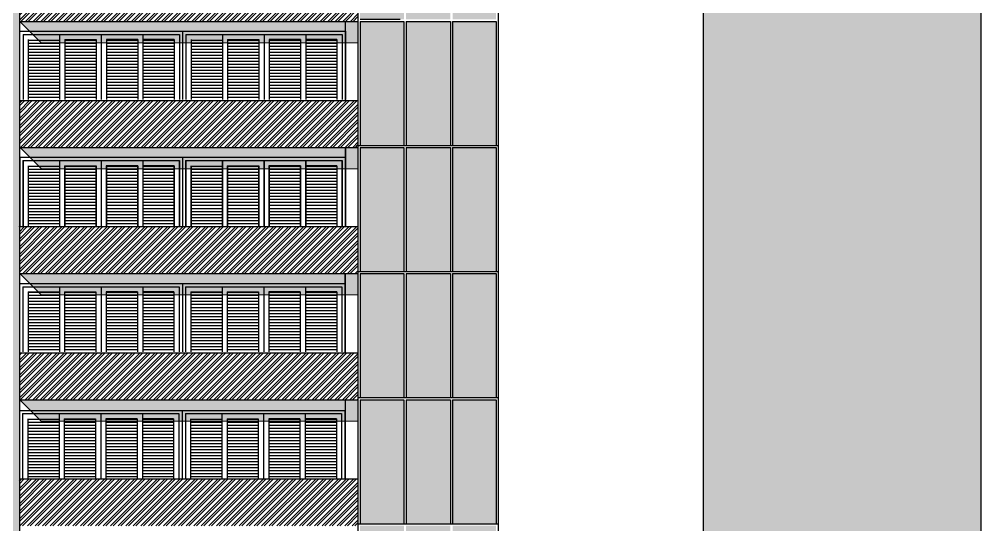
# Model space of a CAD drawing. Header units: millimetres. Extents: x 935 to 1399, y 512 to 900.
# Drawn here: x 956.97 to 979.48, y 657.11 to 668.94 of the extents above; entities that cross this region are included whole.
import ezdxf

# ---------------------------------------------------------------- set-up
doc = ezdxf.new("R2010")
doc.units = ezdxf.units.MM
doc.layers.add('HACHURAS', color=13, linetype='Continuous')
doc.layers.add('P4', color=4, linetype='Continuous')

msp = doc.modelspace()

# ---------------------------------------------------------------- hatches: boundary and pattern name
for color, points in [(254, [(979.47651, 690.0813), (950.47651, 690.0813), (950.47651, 648.23756), (956.97651, 648.23756), (956.97651, 681.88756), (956.97651, 683.58756), (967.94921, 683.58756), (967.94921, 681.88756), (972.97651, 681.88756), (972.97651, 648.23756), (979.47651, 648.23756)]), (253, [(964.90151, 668.88756), (956.98665, 668.88756), (957.48665, 668.38756), (964.90151, 668.38756)]), (253, [(964.90695, 665.93756), (956.99209, 665.93756), (957.49209, 665.43756), (964.90695, 665.43756)]), (253, [(964.90151, 662.98756), (956.98665, 662.98756), (957.48665, 662.48756), (964.90151, 662.48756)]), (253, [(964.90151, 660.03756), (956.98665, 660.03756), (957.48665, 659.53756), (964.90151, 659.53756)])]:
    msp.add_hatch(color=color).paths.add_polyline_path(points)
h = msp.add_hatch(color=254)
h.paths.add_polyline_path([(964.95151, 677.78756), (965.97612, 677.78756), (965.97612, 680.63756), (965.94151, 680.63756), (964.95151, 680.63756)])
h.paths.add_polyline_path([(967.06612, 680.63756), (966.02612, 680.63756), (966.02612, 677.78756), (967.06612, 677.78756)])
h.paths.add_polyline_path([(968.13482, 680.63756), (967.11612, 680.63756), (967.11612, 677.78756), (968.13482, 677.78756)])
h.paths.add_polyline_path([(968.13482, 677.73756), (967.11612, 677.73756), (967.11612, 674.83756), (968.13482, 674.83756)])
h.paths.add_polyline_path([(967.06612, 677.73756), (966.02612, 677.73756), (966.02612, 674.83756), (967.06612, 674.83756)])
h.paths.add_polyline_path([(965.97612, 677.73756), (965.94151, 677.73756), (964.95151, 677.73756), (964.95151, 674.88756), (964.95151, 674.83756), (965.97612, 674.83756)])
h.paths.add_polyline_path([(964.95151, 671.93756), (964.95151, 671.88756), (965.97612, 671.88756), (965.97612, 674.78756), (965.94151, 674.78756), (964.95151, 674.78756)])
h.paths.add_polyline_path([(967.06612, 674.78756), (966.02612, 674.78756), (966.02612, 671.88756), (967.06612, 671.88756)])
h.paths.add_polyline_path([(968.13482, 674.78756), (967.11612, 674.78756), (967.11612, 671.88756), (968.13482, 671.88756)])
h.paths.add_polyline_path([(967.11612, 668.93756), (968.13482, 668.93756), (968.13482, 671.83756), (967.11612, 671.83756)])
h.paths.add_polyline_path([(966.02612, 668.93756), (967.06612, 668.93756), (967.06612, 671.83756), (966.02612, 671.83756)])
h.paths.add_polyline_path([(965.97612, 671.83756), (965.94151, 671.83756), (964.95151, 671.83756), (964.95151, 668.98756), (964.95151, 668.93756), (965.89151, 668.93756), (965.97612, 668.93756)])
h.paths.add_polyline_path([(965.97612, 668.88756), (964.95151, 668.88756), (964.95151, 665.98756), (965.97612, 665.98756)])
h.paths.add_polyline_path([(967.06612, 668.88756), (966.02612, 668.88756), (966.02612, 665.98756), (967.06612, 665.98756)])
h.paths.add_polyline_path([(967.11612, 665.98756), (968.13482, 665.98756), (968.13482, 668.88756), (967.11612, 668.88756)])
h.paths.add_polyline_path([(968.13482, 665.93756), (967.11612, 665.93756), (967.11612, 663.03756), (968.13482, 663.03756)])
h.paths.add_polyline_path([(967.06612, 665.93756), (966.02612, 665.93756), (966.02612, 663.03756), (967.06612, 663.03756)])
h.paths.add_polyline_path([(965.97612, 665.93756), (964.95151, 665.93756), (964.95151, 663.03756), (965.97612, 663.03756)])
h.paths.add_polyline_path([(965.97612, 662.98756), (964.95151, 662.98756), (964.95151, 660.08756), (965.97612, 660.08756)])
h.paths.add_polyline_path([(967.06612, 662.98756), (966.02612, 662.98756), (966.02612, 660.08756), (967.06612, 660.08756)])
h.paths.add_polyline_path([(968.13482, 662.98756), (967.11612, 662.98756), (967.11612, 660.08756), (968.13482, 660.08756)])
h.paths.add_polyline_path([(967.11612, 657.13756), (968.13482, 657.13756), (968.13482, 660.03756), (967.11612, 660.03756)])
h.paths.add_polyline_path([(967.06612, 660.03756), (966.02612, 660.03756), (966.02612, 657.13756), (967.06612, 657.13756)])
h.paths.add_polyline_path([(964.95151, 657.13756), (965.97612, 657.13756), (965.97612, 660.03756), (964.95151, 660.03756)])
h.paths.add_polyline_path([(965.97612, 657.08756), (964.95151, 657.08756), (964.95151, 654.18756), (965.97612, 654.18756)])
h.paths.add_polyline_path([(967.06612, 657.08756), (966.02612, 657.08756), (966.02612, 654.18756), (967.06612, 654.18756)])
h.paths.add_polyline_path([(967.11612, 654.18756), (968.13482, 654.18756), (968.13482, 657.08756), (967.11612, 657.08756)])
h.paths.add_polyline_path([(967.11612, 651.23756), (968.13482, 651.23756), (968.13482, 654.13756), (967.11612, 654.13756)])
h.paths.add_polyline_path([(967.06612, 654.13756), (966.02612, 654.13756), (966.02612, 651.23756), (967.06612, 651.23756)])
h.paths.add_polyline_path([(965.97612, 654.13756), (964.95151, 654.13756), (964.95151, 651.23756), (965.97612, 651.23756)])
h.paths.add_polyline_path([(965.97612, 651.18756), (964.95151, 651.18756), (964.95151, 648.23756), (965.97612, 648.23756)])
h.paths.add_polyline_path([(967.06612, 651.18756), (966.02612, 651.18756), (966.02612, 648.23756), (967.06612, 648.23756)])
h.paths.add_polyline_path([(967.11612, 651.18756), (967.11612, 648.23756), (968.13482, 648.23756), (968.13482, 651.18756)])
h = msp.add_hatch()
h.set_pattern_fill('STEEL', color=6, style=0)
h.set_pattern_definition([(45, (1566.02895, 455.18879), (-0.088388348, 0.088388348), []), (45, (1566.02895, 455.25129), (-0.088388348, 0.088388348), [])])
h.paths.add_polyline_path([(956.97651, 675.88756), (956.97651, 674.78756), (964.90151, 674.78756), (964.90151, 675.88756)])
h.paths.add_polyline_path([(964.90151, 671.83756), (964.90151, 672.93756), (956.97651, 672.93756), (956.97651, 671.83756)])
h.paths.add_polyline_path([(964.90151, 668.88756), (964.90151, 669.98756), (956.97651, 669.98756), (956.97651, 668.88756)])
h.paths.add_polyline_path([(964.90151, 665.93756), (964.90151, 667.03756), (956.97651, 667.03756), (956.97651, 665.93756)])
h.paths.add_polyline_path([(956.97651, 664.08756), (956.97651, 662.98756), (964.90151, 662.98756), (964.90151, 664.08756)])
h.paths.add_polyline_path([(964.90151, 660.03756), (964.90151, 661.13756), (956.97651, 661.13756), (956.97651, 660.03756)])
h.paths.add_polyline_path([(956.97651, 658.18756), (956.97651, 657.08756), (964.90151, 657.08756), (964.90151, 658.18756)])
h.paths.add_polyline_path([(956.97651, 655.23756), (956.97651, 654.13756), (964.90151, 654.13756), (964.90151, 655.23756)])
h.paths.add_polyline_path([(956.97651, 652.28756), (956.97651, 651.18756), (964.90151, 651.18756), (964.90151, 652.28756)])
at = {"layer": 'HACHURAS'}
h = msp.add_hatch(dxfattribs=at)
h.set_pattern_fill('ANSI31,_O', color=1, scale=0.563773, angle=135)
h.set_pattern_definition([(180, (1144.826145, 681.9108), (-1e-17, -0.070471577), [])])
h.paths.add_polyline_path([(957.91787, 668.45984), (957.18649, 668.45984), (957.18649, 667.05803), (957.91787, 667.05803)])
h.paths.add_polyline_path([(958.77114, 668.45984), (958.03976, 668.45984), (958.03976, 667.05803), (958.77114, 667.05803)])
h.paths.add_polyline_path([(959.74632, 668.45984), (959.01494, 668.45984), (959.01494, 667.05803), (959.74632, 667.05803)])
h.paths.add_polyline_path([(960.5996, 668.45984), (959.86821, 668.45984), (959.86821, 667.05803), (960.5996, 667.05803)])
h = msp.add_hatch(dxfattribs=at)
h.set_pattern_fill('ANSI31,_O', color=1, scale=0.563773, angle=135)
h.set_pattern_definition([(180, (1144.826145, 681.9108), (-1e-17, -0.070471577), [])])
h.paths.add_polyline_path([(957.91787, 668.45984), (957.18649, 668.45984), (957.18649, 667.05803), (957.91787, 667.05803)])
h.paths.add_polyline_path([(958.77114, 668.45984), (958.03976, 668.45984), (958.03976, 667.05803), (958.77114, 667.05803)])
h.paths.add_polyline_path([(959.74632, 668.45984), (959.01494, 668.45984), (959.01494, 667.05803), (959.74632, 667.05803)])
h.paths.add_polyline_path([(960.5996, 668.45984), (959.86821, 668.45984), (959.86821, 667.05803), (960.5996, 667.05803)])
h = msp.add_hatch(dxfattribs=at)
h.set_pattern_fill('ANSI31,_O', color=1, scale=0.563773, angle=135)
h.set_pattern_definition([(180, (1148.63542, 681.9108), (-1e-17, -0.070471577), [])])
h.paths.add_polyline_path([(961.72714, 668.45984), (960.99576, 668.45984), (960.99576, 667.05803), (961.72714, 667.05803)])
h.paths.add_polyline_path([(962.58042, 668.45984), (961.84904, 668.45984), (961.84904, 667.05803), (962.58042, 667.05803)])
h.paths.add_polyline_path([(963.55559, 668.45984), (962.82421, 668.45984), (962.82421, 667.05803), (963.55559, 667.05803)])
h.paths.add_polyline_path([(964.40887, 668.45984), (963.67749, 668.45984), (963.67749, 667.05803), (964.40887, 667.05803)])
h = msp.add_hatch(dxfattribs=at)
h.set_pattern_fill('ANSI31,_O', color=1, scale=0.563773, angle=135)
h.set_pattern_definition([(180, (1148.63542, 681.9108), (-1e-17, -0.070471577), [])])
h.paths.add_polyline_path([(961.72714, 668.45984), (960.99576, 668.45984), (960.99576, 667.05803), (961.72714, 667.05803)])
h.paths.add_polyline_path([(962.58042, 668.45984), (961.84904, 668.45984), (961.84904, 667.05803), (962.58042, 667.05803)])
h.paths.add_polyline_path([(963.55559, 668.45984), (962.82421, 668.45984), (962.82421, 667.05803), (963.55559, 667.05803)])
h.paths.add_polyline_path([(964.40887, 668.45984), (963.67749, 668.45984), (963.67749, 667.05803), (964.40887, 667.05803)])
h = msp.add_hatch(dxfattribs=at)
h.set_pattern_fill('ANSI31,_O', color=1, scale=0.563773, angle=135)
h.set_pattern_definition([(180, (1144.820705, 678.9608), (-1e-17, -0.070471577), [])])
h.paths.add_polyline_path([(957.91243, 665.50984), (957.18105, 665.50984), (957.18105, 664.10803), (957.91243, 664.10803)])
h.paths.add_polyline_path([(958.7657, 665.50984), (958.03432, 665.50984), (958.03432, 664.10803), (958.7657, 664.10803)])
h.paths.add_polyline_path([(959.74088, 665.50984), (959.0095, 665.50984), (959.0095, 664.10803), (959.74088, 664.10803)])
h.paths.add_polyline_path([(960.59416, 665.50984), (959.86278, 665.50984), (959.86278, 664.10803), (960.59416, 664.10803)])
h = msp.add_hatch(dxfattribs=at)
h.set_pattern_fill('ANSI31,_O', color=1, scale=0.563773, angle=135)
h.set_pattern_definition([(180, (1144.820705, 678.9608), (-1e-17, -0.070471577), [])])
h.paths.add_polyline_path([(957.91243, 665.50984), (957.18105, 665.50984), (957.18105, 664.10803), (957.91243, 664.10803)])
h.paths.add_polyline_path([(958.7657, 665.50984), (958.03432, 665.50984), (958.03432, 664.10803), (958.7657, 664.10803)])
h.paths.add_polyline_path([(959.74088, 665.50984), (959.0095, 665.50984), (959.0095, 664.10803), (959.74088, 664.10803)])
h.paths.add_polyline_path([(960.59416, 665.50984), (959.86278, 665.50984), (959.86278, 664.10803), (960.59416, 664.10803)])
h = msp.add_hatch(dxfattribs=at)
h.set_pattern_fill('ANSI31,_O', color=1, scale=0.563773, angle=135)
h.set_pattern_definition([(180, (1144.826145, 678.9608), (-1e-17, -0.070471577), [])])
h.paths.add_polyline_path([(957.91787, 665.50984), (957.18649, 665.50984), (957.18649, 664.10803), (957.91787, 664.10803)])
h.paths.add_polyline_path([(958.77114, 665.50984), (958.03976, 665.50984), (958.03976, 664.10803), (958.77114, 664.10803)])
h.paths.add_polyline_path([(959.74632, 665.50984), (959.01494, 665.50984), (959.01494, 664.10803), (959.74632, 664.10803)])
h.paths.add_polyline_path([(960.5996, 665.50984), (959.86821, 665.50984), (959.86821, 664.10803), (960.5996, 664.10803)])
h = msp.add_hatch(dxfattribs=at)
h.set_pattern_fill('ANSI31,_O', color=1, scale=0.563773, angle=135)
h.set_pattern_definition([(180, (1148.62998, 678.9608), (-1e-17, -0.070471577), [])])
h.paths.add_polyline_path([(961.7217, 665.50984), (960.99032, 665.50984), (960.99032, 664.10803), (961.7217, 664.10803)])
h.paths.add_polyline_path([(962.57498, 665.50984), (961.8436, 665.50984), (961.8436, 664.10803), (962.57498, 664.10803)])
h.paths.add_polyline_path([(963.55015, 665.50984), (962.81877, 665.50984), (962.81877, 664.10803), (963.55015, 664.10803)])
h.paths.add_polyline_path([(964.40343, 665.50984), (963.67205, 665.50984), (963.67205, 664.10803), (964.40343, 664.10803)])
h = msp.add_hatch(dxfattribs=at)
h.set_pattern_fill('ANSI31,_O', color=1, scale=0.563773, angle=135)
h.set_pattern_definition([(180, (1148.62998, 678.9608), (-1e-17, -0.070471577), [])])
h.paths.add_polyline_path([(961.7217, 665.50984), (960.99032, 665.50984), (960.99032, 664.10803), (961.7217, 664.10803)])
h.paths.add_polyline_path([(962.57498, 665.50984), (961.8436, 665.50984), (961.8436, 664.10803), (962.57498, 664.10803)])
h.paths.add_polyline_path([(963.55015, 665.50984), (962.81877, 665.50984), (962.81877, 664.10803), (963.55015, 664.10803)])
h.paths.add_polyline_path([(964.40343, 665.50984), (963.67205, 665.50984), (963.67205, 664.10803), (964.40343, 664.10803)])
h = msp.add_hatch(dxfattribs=at)
h.set_pattern_fill('ANSI31,_O', color=1, scale=0.563773, angle=135)
h.set_pattern_definition([(180, (1148.63542, 678.9608), (-1e-17, -0.070471577), [])])
h.paths.add_polyline_path([(961.72714, 665.50984), (960.99576, 665.50984), (960.99576, 664.10803), (961.72714, 664.10803)])
h.paths.add_polyline_path([(962.58042, 665.50984), (961.84904, 665.50984), (961.84904, 664.10803), (962.58042, 664.10803)])
h.paths.add_polyline_path([(963.55559, 665.50984), (962.82421, 665.50984), (962.82421, 664.10803), (963.55559, 664.10803)])
h.paths.add_polyline_path([(964.40887, 665.50984), (963.67749, 665.50984), (963.67749, 664.10803), (964.40887, 664.10803)])
h = msp.add_hatch(dxfattribs=at)
h.set_pattern_fill('ANSI31,_O', color=1, scale=0.563773, angle=135)
h.set_pattern_definition([(180, (1144.820705, 676.0108), (-1e-17, -0.070471577), [])])
h.paths.add_polyline_path([(957.91243, 662.55984), (957.18105, 662.55984), (957.18105, 661.15803), (957.91243, 661.15803)])
h.paths.add_polyline_path([(958.7657, 662.55984), (958.03432, 662.55984), (958.03432, 661.15803), (958.7657, 661.15803)])
h.paths.add_polyline_path([(959.74088, 662.55984), (959.0095, 662.55984), (959.0095, 661.15803), (959.74088, 661.15803)])
h.paths.add_polyline_path([(960.59416, 662.55984), (959.86278, 662.55984), (959.86278, 661.15803), (960.59416, 661.15803)])
h = msp.add_hatch(dxfattribs=at)
h.set_pattern_fill('ANSI31,_O', color=1, scale=0.563773, angle=135)
h.set_pattern_definition([(180, (1148.62998, 676.0108), (-1e-17, -0.070471577), [])])
h.paths.add_polyline_path([(961.7217, 662.55984), (960.99032, 662.55984), (960.99032, 661.15803), (961.7217, 661.15803)])
h.paths.add_polyline_path([(962.57498, 662.55984), (961.8436, 662.55984), (961.8436, 661.15803), (962.57498, 661.15803)])
h.paths.add_polyline_path([(963.55015, 662.55984), (962.81877, 662.55984), (962.81877, 661.15803), (963.55015, 661.15803)])
h.paths.add_polyline_path([(964.40343, 662.55984), (963.67205, 662.55984), (963.67205, 661.15803), (964.40343, 661.15803)])
h = msp.add_hatch(dxfattribs=at)
h.set_pattern_fill('ANSI31,_O', color=1, scale=0.563773, angle=135)
h.set_pattern_definition([(180, (1144.814254, 673.04033), (-1e-17, -0.070471577), [])])
h.paths.add_polyline_path([(957.90598, 659.58937), (957.1746, 659.58937), (957.1746, 658.18756), (957.90598, 658.18756)])
h.paths.add_polyline_path([(958.75925, 659.58937), (958.02787, 659.58937), (958.02787, 658.18756), (958.75925, 658.18756)])
h.paths.add_polyline_path([(959.73443, 659.58937), (959.00305, 659.58937), (959.00305, 658.18756), (959.73443, 658.18756)])
h.paths.add_polyline_path([(960.58771, 659.58937), (959.85632, 659.58937), (959.85632, 658.18756), (960.58771, 658.18756)])
h = msp.add_hatch(dxfattribs=at)
h.set_pattern_fill('ANSI31,_O', color=1, scale=0.563773, angle=135)
h.set_pattern_definition([(180, (1148.62353, 673.04033), (-1e-17, -0.070471577), [])])
h.paths.add_polyline_path([(961.71525, 659.58937), (960.98387, 659.58937), (960.98387, 658.18756), (961.71525, 658.18756)])
h.paths.add_polyline_path([(962.56853, 659.58937), (961.83715, 659.58937), (961.83715, 658.18756), (962.56853, 658.18756)])
h.paths.add_polyline_path([(963.5437, 659.58937), (962.81232, 659.58937), (962.81232, 658.18756), (963.5437, 658.18756)])
h.paths.add_polyline_path([(964.39698, 659.58937), (963.6656, 659.58937), (963.6656, 658.18756), (964.39698, 658.18756)])

# ---------------------------------------------------------------- linework, layer by layer
at = {"color": 254}
msp.add_line((979.47651, 690.0813), (979.47651, 645.73756), dxfattribs=at)
at = {"color": 3}
for p, q in [((956.97651, 681.88756), (956.97651, 648.23756)), ((972.97651, 681.88756), (972.97651, 648.23756)), ((972.97651, 681.88756), (972.97651, 648.23756)), ((972.97651, 681.88756), (972.97651, 648.23756)), ((972.97651, 681.88756), (972.97651, 648.23756)), ((956.97651, 665.93756), (956.97651, 664.08756)), ((956.98195, 665.93756), (956.98195, 664.08756)), ((956.98195, 665.93756), (956.98195, 664.08756)), ((956.98195, 665.93756), (956.98195, 664.08756)), ((956.97651, 660.03756), (956.97651, 658.18756))]:
    msp.add_line(p, q, dxfattribs=at)
at = {"color": 6}
for p, q in [((964.90151, 680.68756), (964.90151, 648.23756)), ((956.97651, 669.98756), (956.97651, 668.88756)), ((956.97651, 669.98756), (956.97651, 668.88756)), ((956.97651, 668.88756), (964.90151, 668.88756)), ((964.60151, 668.88756), (964.60151, 667.03756)), ((956.97651, 667.03756), (956.97651, 665.93756)), ((956.97651, 667.03756), (964.90151, 667.03756)), ((956.97651, 667.03756), (956.97651, 665.93756)), ((956.98195, 667.03756), (956.98195, 665.93756)), ((956.98195, 667.03756), (956.98195, 665.93756)), ((956.98195, 667.03756), (956.98195, 665.93756)), ((956.98195, 667.03756), (956.98195, 665.93756)), ((956.97651, 665.93756), (964.90151, 665.93756)), ((964.60151, 665.93756), (964.60151, 664.08756)), ((964.60695, 665.93756), (964.60695, 664.08756)), ((964.60695, 665.93756), (964.60695, 664.08756)), ((956.97651, 664.08756), (956.97651, 662.98756)), ((956.97651, 664.08756), (964.90151, 664.08756)), ((956.97651, 664.08756), (956.97651, 662.98756)), ((956.97651, 664.08756), (956.97651, 662.98756)), ((956.97651, 664.08756), (956.97651, 662.98756)), ((956.97651, 664.08756), (956.97651, 662.98756)), ((956.97651, 664.08756), (956.97651, 662.98756)), ((956.97651, 662.98756), (964.90151, 662.98756)), ((964.59607, 662.98756), (964.59607, 661.13756)), ((964.60151, 662.98756), (964.60151, 661.13756)), ((964.60151, 662.98756), (964.60151, 661.13756)), ((964.60151, 662.98756), (964.60151, 661.13756)), ((956.97651, 661.13756), (956.97651, 660.03756)), ((956.97651, 661.13756), (964.90151, 661.13756)), ((956.97651, 661.13756), (956.97651, 660.03756)), ((956.97651, 660.03756), (964.90151, 660.03756)), ((964.60151, 660.03756), (964.60151, 658.18756)), ((956.97651, 658.18756), (956.97651, 657.08756)), ((956.97651, 658.18756), (964.90151, 658.18756)), ((956.97651, 658.18756), (956.97651, 657.08756))]:
    msp.add_line(p, q, dxfattribs=at)
at = {"color": 1}
for p, q in [((968.18482, 680.68756), (968.18482, 651.18756)), ((964.95151, 668.93756), (965.89151, 668.93756)), ((964.95151, 668.88756), (965.97612, 668.88756)), ((964.95151, 668.88756), (964.95151, 665.98756)), ((965.97612, 668.88756), (965.97612, 665.98756)), ((966.02612, 668.88756), (966.02612, 665.98756)), ((966.02612, 668.88756), (967.06612, 668.88756)), ((967.06612, 668.88756), (967.06612, 665.98756)), ((967.11612, 668.88756), (967.11612, 665.98756)), ((967.11612, 668.88756), (968.13482, 668.88756)), ((968.13482, 668.88756), (968.13482, 665.98756)), ((956.97651, 665.93756), (956.97651, 664.08756)), ((956.98195, 665.93756), (956.98195, 664.08756)), ((964.90151, 665.98756), (968.18482, 665.98756)), ((964.95151, 665.93756), (965.97612, 665.93756)), ((964.95151, 665.93756), (964.95151, 663.03756)), ((965.97612, 665.93756), (965.97612, 663.03756)), ((966.02612, 665.93756), (967.06612, 665.93756)), ((966.02612, 665.93756), (966.02612, 663.03756)), ((967.06612, 665.93756), (967.06612, 663.03756)), ((967.11612, 665.93756), (968.13482, 665.93756)), ((967.11612, 665.93756), (967.11612, 663.03756)), ((968.13482, 665.93756), (968.13482, 663.03756)), ((956.97651, 662.98756), (956.97651, 661.13756)), ((956.97651, 662.98756), (956.97651, 661.13756)), ((956.97651, 662.98756), (956.97651, 661.13756)), ((956.97651, 662.98756), (956.97651, 661.13756)), ((956.97651, 662.98756), (956.97651, 661.13756)), ((956.97651, 662.98756), (956.97651, 661.13756)), ((964.90151, 663.03756), (968.18482, 663.03756)), ((964.95151, 662.98756), (965.97612, 662.98756)), ((964.95151, 662.98756), (964.95151, 660.08756)), ((965.97612, 662.98756), (965.97612, 660.08756)), ((966.02612, 662.98756), (967.06612, 662.98756)), ((966.02612, 662.98756), (966.02612, 660.08756)), ((967.06612, 662.98756), (967.06612, 660.08756)), ((967.11612, 662.98756), (968.13482, 662.98756)), ((967.11612, 662.98756), (967.11612, 660.08756)), ((968.13482, 662.98756), (968.13482, 660.08756)), ((957.18105, 662.55984), (957.91243, 662.55984)), ((960.99032, 662.55984), (961.7217, 662.55984)), ((956.97651, 660.03756), (956.97651, 658.18756)), ((964.90151, 660.08756), (968.18482, 660.08756)), ((964.95151, 660.03756), (965.97612, 660.03756)), ((964.95151, 660.03756), (964.95151, 657.13756)), ((965.97612, 660.03756), (965.97612, 657.13756)), ((966.02612, 660.03756), (967.06612, 660.03756)), ((966.02612, 660.03756), (966.02612, 657.13756)), ((967.06612, 660.03756), (967.06612, 657.13756)), ((967.11612, 660.03756), (968.13482, 660.03756)), ((967.11612, 660.03756), (967.11612, 657.13756)), ((968.13482, 660.03756), (968.13482, 657.13756)), ((964.90151, 657.13756), (968.18482, 657.13756))]:
    msp.add_line(p, q, dxfattribs=at)
at = {"color": 253, "lineweight": 0}
for p, q in [((956.98665, 668.88756), (957.48665, 668.38756)), ((957.48665, 668.38756), (964.90151, 668.38756)), ((956.99209, 665.93756), (957.49209, 665.43756)), ((957.49209, 665.43756), (964.90695, 665.43756)), ((956.98665, 662.98756), (957.48665, 662.48756)), ((957.48665, 662.48756), (964.90151, 662.48756)), ((956.98665, 660.03756), (957.48665, 659.53756)), ((957.48665, 659.53756), (964.90151, 659.53756))]:
    msp.add_line(p, q, dxfattribs=at)
at = {"layer": 'HACHURAS', "color": 1}
for p, q in [((956.97651, 668.88756), (956.97651, 667.03756)), ((956.98296, 665.70793), (956.98296, 664.10803)), ((957.05915, 665.63174), (957.05915, 664.10803))]:
    msp.add_line(p, q, dxfattribs=at)
at = {"layer": 'P4', "color": 1}
for p, q in [((956.9884, 668.65793), (960.79768, 668.65793)), ((956.9884, 668.65793), (960.79768, 668.65793)), ((957.06459, 668.58174), (957.06459, 667.05803)), ((957.06459, 668.58174), (960.72149, 668.58174)), ((957.06459, 668.58174), (957.06459, 667.05803)), ((957.06459, 668.58174), (960.72149, 668.58174)), ((957.91787, 668.58174), (957.91787, 667.05803)), ((957.91787, 668.58174), (957.91787, 667.05803)), ((958.89304, 668.58174), (958.89304, 667.05803)), ((958.89304, 668.58174), (958.89304, 667.05803)), ((959.86821, 668.58174), (959.86821, 667.05803)), ((959.86821, 668.58174), (959.86821, 667.05803)), ((960.72149, 668.58174), (960.72149, 667.05803)), ((960.72149, 668.58174), (960.72149, 667.05803)), ((960.79768, 668.65793), (960.79768, 667.05803)), ((960.79768, 668.65793), (960.79768, 667.05803)), ((960.79768, 668.65793), (964.60695, 668.65793)), ((960.79768, 668.65793), (960.79768, 667.05803)), ((960.79768, 668.65793), (960.79768, 667.05803)), ((960.79768, 668.65793), (964.60695, 668.65793)), ((960.87386, 668.58174), (960.87386, 667.05803)), ((960.87386, 668.58174), (964.53077, 668.58174)), ((960.87386, 668.58174), (960.87386, 667.05803)), ((960.87386, 668.58174), (964.53077, 668.58174)), ((961.72714, 668.58174), (961.72714, 667.05803)), ((961.72714, 668.58174), (961.72714, 667.05803)), ((962.70232, 668.58174), (962.70232, 667.05803)), ((962.70232, 668.58174), (962.70232, 667.05803)), ((963.67749, 668.58174), (963.67749, 667.05803)), ((963.67749, 668.58174), (963.67749, 667.05803)), ((964.53077, 668.58174), (964.53077, 667.05803)), ((964.53077, 668.58174), (964.53077, 667.05803)), ((964.60695, 668.65793), (964.60695, 667.05803)), ((964.60695, 668.65793), (964.60695, 667.05803)), ((957.18649, 668.45984), (957.18649, 667.05803)), ((957.18649, 668.45984), (957.18649, 667.05803)), ((958.03976, 668.45984), (958.03976, 667.05803)), ((958.03976, 668.45984), (958.77114, 668.45984)), ((958.03976, 668.45984), (958.03976, 667.05803)), ((958.03976, 668.45984), (958.77114, 668.45984)), ((958.77114, 668.45984), (958.77114, 667.05803)), ((958.77114, 668.45984), (958.77114, 667.05803)), ((959.01494, 668.45984), (959.01494, 667.05803)), ((959.74632, 668.45984), (959.01494, 668.45984)), ((959.01494, 668.45984), (959.01494, 667.05803)), ((959.74632, 668.45984), (959.01494, 668.45984)), ((959.74632, 668.45984), (959.74632, 667.05803)), ((959.74632, 668.45984), (959.74632, 667.05803)), ((960.5996, 668.45984), (959.86821, 668.45984)), ((960.5996, 668.45984), (959.86821, 668.45984)), ((960.5996, 668.45984), (960.5996, 667.05803)), ((960.5996, 668.45984), (960.5996, 667.05803)), ((960.99576, 668.45984), (960.99576, 667.05803)), ((960.99576, 668.45984), (960.99576, 667.05803)), ((961.84904, 668.45984), (961.84904, 667.05803)), ((961.84904, 668.45984), (962.58042, 668.45984)), ((961.84904, 668.45984), (961.84904, 667.05803)), ((961.84904, 668.45984), (962.58042, 668.45984)), ((962.58042, 668.45984), (962.58042, 667.05803)), ((962.58042, 668.45984), (962.58042, 667.05803)), ((962.82421, 668.45984), (962.82421, 667.05803)), ((963.55559, 668.45984), (962.82421, 668.45984)), ((962.82421, 668.45984), (962.82421, 667.05803)), ((963.55559, 668.45984), (962.82421, 668.45984)), ((963.55559, 668.45984), (963.55559, 667.05803)), ((963.55559, 668.45984), (963.55559, 667.05803)), ((964.40887, 668.45984), (963.67749, 668.45984)), ((964.40887, 668.45984), (963.67749, 668.45984)), ((964.40887, 668.45984), (964.40887, 667.05803)), ((964.40887, 668.45984), (964.40887, 667.05803)), ((956.98296, 665.70793), (956.98296, 664.10803)), ((956.98296, 665.70793), (960.79224, 665.70793)), ((956.98296, 665.70793), (960.79224, 665.70793)), ((956.9884, 665.70793), (956.9884, 664.10803)), ((956.9884, 665.70793), (960.79768, 665.70793)), ((957.05915, 665.63174), (957.05915, 664.10803)), ((957.05915, 665.63174), (960.71605, 665.63174)), ((957.05915, 665.63174), (960.71605, 665.63174)), ((957.06459, 665.63174), (957.06459, 664.10803)), ((957.06459, 665.63174), (960.72149, 665.63174)), ((957.91243, 665.63174), (957.91243, 664.10803)), ((957.91243, 665.63174), (957.91243, 664.10803)), ((957.91787, 665.63174), (957.91787, 664.10803)), ((958.8876, 665.63174), (958.8876, 664.10803)), ((958.8876, 665.63174), (958.8876, 664.10803)), ((958.89304, 665.63174), (958.89304, 664.10803)), ((959.86278, 665.63174), (959.86278, 664.10803)), ((959.86278, 665.63174), (959.86278, 664.10803)), ((959.86821, 665.63174), (959.86821, 664.10803)), ((960.71605, 665.63174), (960.71605, 664.10803)), ((960.71605, 665.63174), (960.71605, 664.10803)), ((960.72149, 665.63174), (960.72149, 664.10803)), ((960.79224, 665.70793), (960.79224, 664.10803)), ((960.79224, 665.70793), (960.79224, 664.10803)), ((960.79224, 665.70793), (964.60151, 665.70793)), ((960.79224, 665.70793), (960.79224, 664.10803)), ((960.79224, 665.70793), (960.79224, 664.10803)), ((960.79224, 665.70793), (964.60151, 665.70793)), ((960.79768, 665.70793), (960.79768, 664.10803)), ((960.79768, 665.70793), (960.79768, 664.10803)), ((960.79768, 665.70793), (964.60695, 665.70793)), ((960.86842, 665.63174), (960.86842, 664.10803)), ((960.86842, 665.63174), (964.52533, 665.63174)), ((960.86842, 665.63174), (960.86842, 664.10803)), ((960.86842, 665.63174), (964.52533, 665.63174)), ((960.87386, 665.63174), (960.87386, 664.10803)), ((960.87386, 665.63174), (964.53077, 665.63174)), ((961.7217, 665.63174), (961.7217, 664.10803)), ((961.7217, 665.63174), (961.7217, 664.10803)), ((961.72714, 665.63174), (961.72714, 664.10803)), ((962.69688, 665.63174), (962.69688, 664.10803)), ((962.69688, 665.63174), (962.69688, 664.10803)), ((962.70232, 665.63174), (962.70232, 664.10803)), ((963.67205, 665.63174), (963.67205, 664.10803)), ((963.67205, 665.63174), (963.67205, 664.10803)), ((963.67749, 665.63174), (963.67749, 664.10803)), ((964.52533, 665.63174), (964.52533, 664.10803)), ((964.52533, 665.63174), (964.52533, 664.10803)), ((964.53077, 665.63174), (964.53077, 664.10803)), ((964.60151, 665.70793), (964.60151, 664.10803)), ((964.60151, 665.70793), (964.60151, 664.10803)), ((964.60695, 665.70793), (964.60695, 664.10803)), ((957.18105, 665.50984), (957.18105, 664.10803)), ((957.18105, 665.50984), (957.18105, 664.10803)), ((957.18649, 665.50984), (957.18649, 664.10803)), ((958.03432, 665.50984), (958.03432, 664.10803)), ((958.03432, 665.50984), (958.7657, 665.50984)), ((958.03432, 665.50984), (958.03432, 664.10803)), ((958.03432, 665.50984), (958.7657, 665.50984)), ((958.03976, 665.50984), (958.03976, 664.10803)), ((958.03976, 665.50984), (958.77114, 665.50984)), ((958.7657, 665.50984), (958.7657, 664.10803)), ((958.7657, 665.50984), (958.7657, 664.10803)), ((958.77114, 665.50984), (958.77114, 664.10803)), ((959.0095, 665.50984), (959.0095, 664.10803)), ((959.74088, 665.50984), (959.0095, 665.50984)), ((959.0095, 665.50984), (959.0095, 664.10803)), ((959.74088, 665.50984), (959.0095, 665.50984)), ((959.01494, 665.50984), (959.01494, 664.10803)), ((959.74632, 665.50984), (959.01494, 665.50984)), ((959.74088, 665.50984), (959.74088, 664.10803)), ((959.74088, 665.50984), (959.74088, 664.10803)), ((959.74632, 665.50984), (959.74632, 664.10803)), ((960.59416, 665.50984), (959.86278, 665.50984)), ((960.59416, 665.50984), (959.86278, 665.50984)), ((960.5996, 665.50984), (959.86821, 665.50984)), ((960.59416, 665.50984), (960.59416, 664.10803)), ((960.59416, 665.50984), (960.59416, 664.10803)), ((960.5996, 665.50984), (960.5996, 664.10803)), ((960.99032, 665.50984), (960.99032, 664.10803)), ((960.99032, 665.50984), (960.99032, 664.10803)), ((960.99576, 665.50984), (960.99576, 664.10803)), ((961.8436, 665.50984), (961.8436, 664.10803)), ((961.8436, 665.50984), (962.57498, 665.50984)), ((961.8436, 665.50984), (961.8436, 664.10803)), ((961.8436, 665.50984), (962.57498, 665.50984)), ((961.84904, 665.50984), (961.84904, 664.10803)), ((961.84904, 665.50984), (962.58042, 665.50984)), ((962.57498, 665.50984), (962.57498, 664.10803)), ((962.57498, 665.50984), (962.57498, 664.10803)), ((962.58042, 665.50984), (962.58042, 664.10803)), ((962.81877, 665.50984), (962.81877, 664.10803)), ((963.55015, 665.50984), (962.81877, 665.50984)), ((962.81877, 665.50984), (962.81877, 664.10803)), ((963.55015, 665.50984), (962.81877, 665.50984)), ((962.82421, 665.50984), (962.82421, 664.10803)), ((963.55559, 665.50984), (962.82421, 665.50984)), ((963.55015, 665.50984), (963.55015, 664.10803)), ((963.55015, 665.50984), (963.55015, 664.10803)), ((963.55559, 665.50984), (963.55559, 664.10803)), ((964.40343, 665.50984), (963.67205, 665.50984)), ((964.40343, 665.50984), (963.67205, 665.50984)), ((964.40887, 665.50984), (963.67749, 665.50984)), ((964.40343, 665.50984), (964.40343, 664.10803)), ((964.40343, 665.50984), (964.40343, 664.10803)), ((964.40887, 665.50984), (964.40887, 664.10803)), ((956.98296, 662.75793), (956.98296, 661.15803)), ((956.98296, 662.75793), (960.79224, 662.75793)), ((960.79224, 662.75793), (960.79224, 661.15803)), ((960.79224, 662.75793), (960.79224, 661.15803)), ((960.79224, 662.75793), (964.60151, 662.75793)), ((964.60151, 662.75793), (964.60151, 661.15803)), ((957.05915, 662.68174), (957.05915, 661.15803)), ((957.05915, 662.68174), (960.71605, 662.68174)), ((957.18105, 662.55984), (957.18105, 661.15803)), ((957.91243, 662.68174), (957.91243, 661.15803)), ((958.03432, 662.55984), (958.03432, 661.15803)), ((958.03432, 662.55984), (958.7657, 662.55984)), ((958.7657, 662.55984), (958.7657, 661.15803)), ((958.8876, 662.68174), (958.8876, 661.15803)), ((959.0095, 662.55984), (959.0095, 661.15803)), ((959.74088, 662.55984), (959.0095, 662.55984)), ((959.74088, 662.55984), (959.74088, 661.15803)), ((959.86278, 662.68174), (959.86278, 661.15803)), ((960.59416, 662.55984), (959.86278, 662.55984)), ((960.59416, 662.55984), (960.59416, 661.15803)), ((960.71605, 662.68174), (960.71605, 661.15803)), ((960.86842, 662.68174), (960.86842, 661.15803)), ((960.86842, 662.68174), (964.52533, 662.68174)), ((960.99032, 662.55984), (960.99032, 661.15803)), ((961.7217, 662.68174), (961.7217, 661.15803)), ((961.8436, 662.55984), (961.8436, 661.15803)), ((961.8436, 662.55984), (962.57498, 662.55984)), ((962.57498, 662.55984), (962.57498, 661.15803)), ((962.69688, 662.68174), (962.69688, 661.15803)), ((962.81877, 662.55984), (962.81877, 661.15803)), ((963.55015, 662.55984), (962.81877, 662.55984)), ((963.55015, 662.55984), (963.55015, 661.15803)), ((963.67205, 662.68174), (963.67205, 661.15803)), ((964.40343, 662.55984), (963.67205, 662.55984)), ((964.40343, 662.55984), (964.40343, 661.15803)), ((964.52533, 662.68174), (964.52533, 661.15803)), ((956.97651, 659.78745), (956.97651, 658.18756)), ((956.97651, 659.78745), (960.78579, 659.78745)), ((960.78579, 659.78745), (960.78579, 658.18756)), ((960.78579, 659.78745), (960.78579, 658.18756)), ((960.78579, 659.78745), (964.59506, 659.78745)), ((964.59506, 659.78745), (964.59506, 658.18756)), ((957.0527, 659.71127), (957.0527, 658.18756)), ((957.0527, 659.71127), (960.7096, 659.71127)), ((957.1746, 659.58937), (957.1746, 658.18756)), ((957.90598, 659.71127), (957.90598, 658.18756)), ((958.02787, 659.58937), (958.02787, 658.18756)), ((958.02787, 659.58937), (958.75925, 659.58937)), ((958.75925, 659.58937), (958.75925, 658.18756)), ((958.88115, 659.71127), (958.88115, 658.18756)), ((959.00305, 659.58937), (959.00305, 658.18756)), ((959.73443, 659.58937), (959.00305, 659.58937)), ((959.73443, 659.58937), (959.73443, 658.18756)), ((959.85632, 659.71127), (959.85632, 658.18756)), ((960.58771, 659.58937), (959.85632, 659.58937)), ((960.58771, 659.58937), (960.58771, 658.18756)), ((960.7096, 659.71127), (960.7096, 658.18756)), ((960.86197, 659.71127), (960.86197, 658.18756)), ((960.86197, 659.71127), (964.51888, 659.71127)), ((960.98387, 659.58937), (960.98387, 658.18756)), ((961.71525, 659.71127), (961.71525, 658.18756)), ((961.83715, 659.58937), (961.83715, 658.18756)), ((961.83715, 659.58937), (962.56853, 659.58937)), ((962.56853, 659.58937), (962.56853, 658.18756)), ((962.69042, 659.71127), (962.69042, 658.18756)), ((962.81232, 659.58937), (962.81232, 658.18756)), ((963.5437, 659.58937), (962.81232, 659.58937)), ((963.5437, 659.58937), (963.5437, 658.18756)), ((963.6656, 659.71127), (963.6656, 658.18756)), ((964.39698, 659.58937), (963.6656, 659.58937)), ((964.39698, 659.58937), (964.39698, 658.18756)), ((964.51888, 659.71127), (964.51888, 658.18756))]:
    msp.add_line(p, q, dxfattribs=at)

doc.saveas('drawing.dxf')
